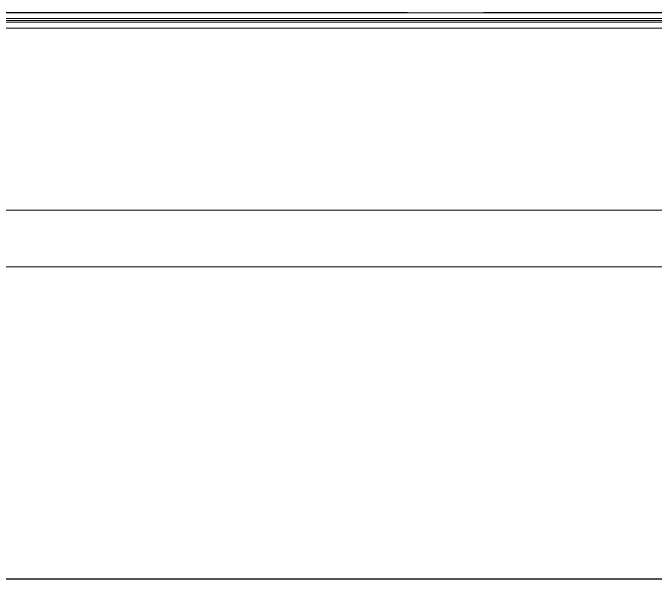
# Model space of a CAD drawing. Header units: millimetres. Extents: x -187347 to 135007, y -6415 to 292048.
# Drawn here: x -72325 to -70632, y -6038 to -4545 of the extents above; entities that cross this region are included whole.
import ezdxf

# ---------------------------------------------------------------- set-up
doc = ezdxf.new("R2010")
doc.units = ezdxf.units.MM
doc.header["$LTSCALE"] = 100
for name, color, linetype, lineweight in [('A-FLOR', 7, 'Continuous', 5), ('A-WALL', 7, 'Continuous', 5), ('A-WALL-FNSH', 7, 'Continuous', 5)]:
    doc.layers.add(name, color=color, linetype=linetype, lineweight=lineweight)
doc.layers.add('Tracklength', color=4, linetype='Continuous')

msp = doc.modelspace()

# ---------------------------------------------------------------- linework, layer by layer
at = {"layer": 'A-FLOR'}
for p, q in [((-65794.9, -4585), (-74929.9, -4585)), ((-66527.7, -5065), (-89691.4, -5065)), ((-89691.4, -5215), (-66589.9, -5215))]:
    msp.add_line(p, q, dxfattribs=at)
at = {"layer": 'A-WALL', "lineweight": 25}
for p, q in [((-71284.9, -4545), (-78284.9, -4545)), ((-68939.9, -4545), (-71084.9, -4545))]:
    msp.add_line(p, q, dxfattribs=at)
at = {"layer": 'A-WALL'}
for p, q in [((-89691.4, -4560), (-65784.9, -4560)), ((-65789.9, -4570), (-89691.4, -4570))]:
    msp.add_line(p, q, dxfattribs=at)
at = {"layer": 'A-WALL-FNSH'}
for p, q in [((-71084.9, -4545), (-71284.9, -4545)), ((-89691.4, -4565), (-65789.9, -4565))]:
    msp.add_line(p, q, dxfattribs=at)
at = {"layer": 'Tracklength'}
msp.add_lwpolyline([(-89691.4, 120387.9), (-18064, 120387.9), (-18064, -6038.2), (-89691.4, -6038.2)], close=True, dxfattribs=at)

doc.saveas('drawing.dxf')
